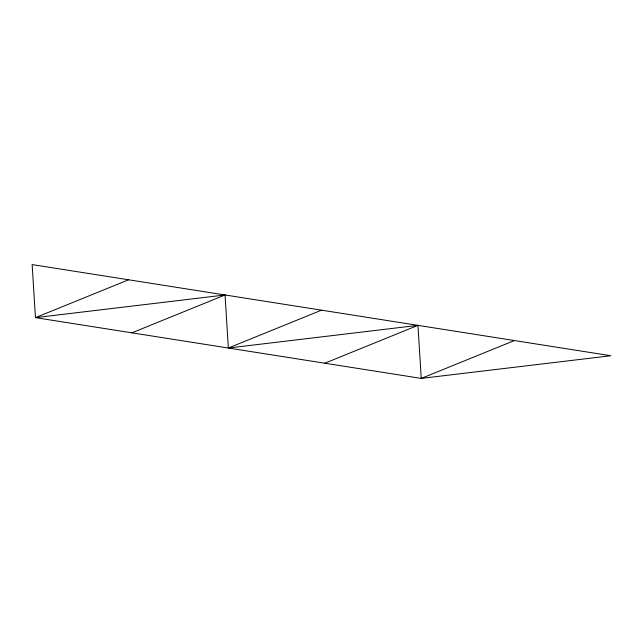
<?xml version="1.0" encoding="UTF-8"?>
<svg xmlns="http://www.w3.org/2000/svg" width="643" height="643" viewBox="0 0 643 643"><rect width="100%" height="100%" fill="white"/><g stroke="black" fill="none" stroke-linecap="round" stroke-linejoin="round"><path stroke-width="0.96" d="M128.6 279.785L35.445 317.642L32.15 264.594L610.85 355.74L421.245 378.406L35.445 317.642L225.05 294.976L228.345 348.024L417.95 325.358L421.245 378.406L514.4 340.549M131.895 332.833L225.05 294.976M228.345 348.024L321.5 310.167M324.795 363.215L417.95 325.358"/></g></svg>
